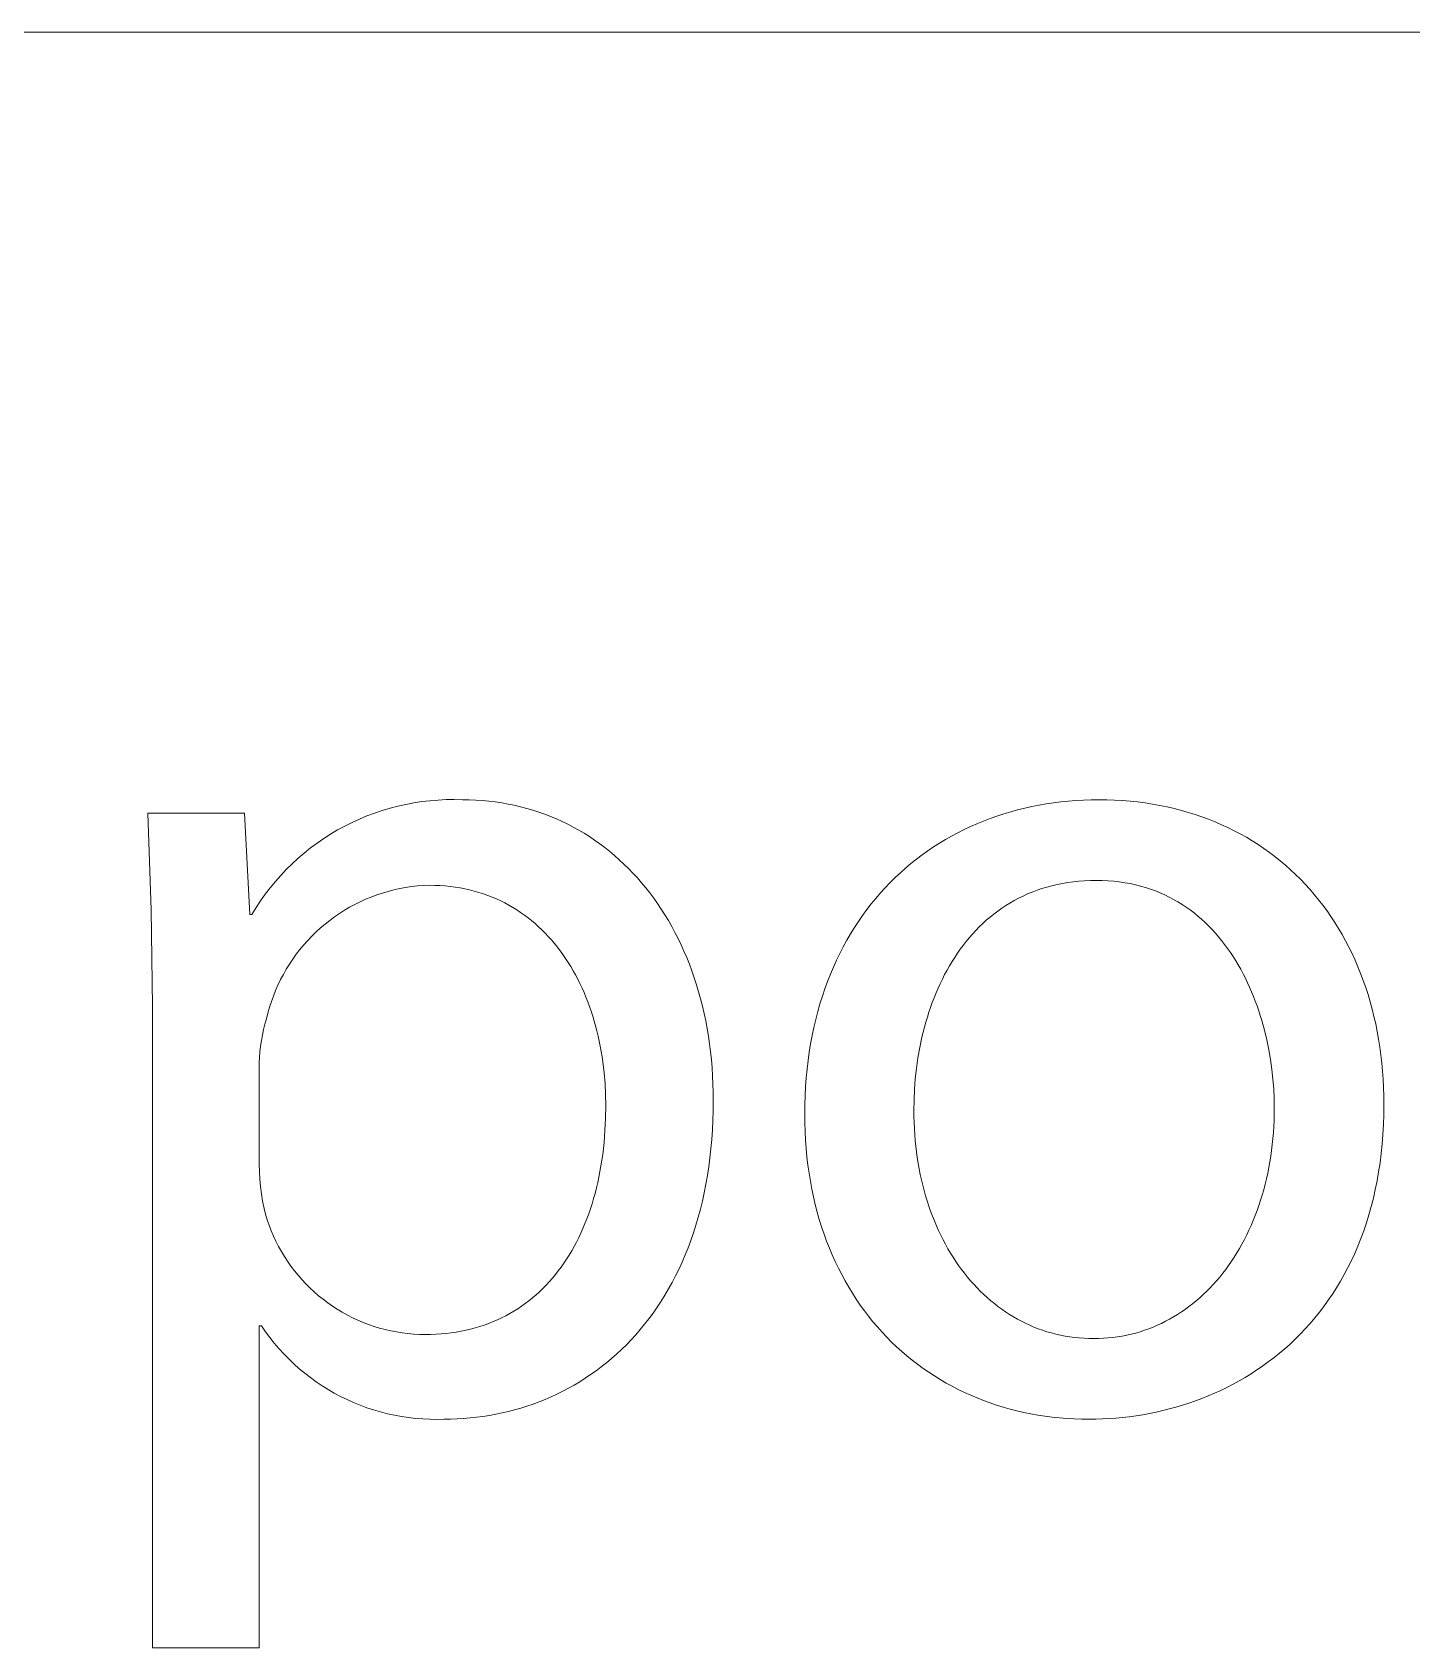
# Model space of a CAD drawing. Header units: millimetres. Extents: x -1893 to 2799, y -925 to 2353.
# Drawn here: x 2592.7 to 2645.6, y -462.1 to -400.1 of the extents above; entities that cross this region are included whole.
import ezdxf

# ---------------------------------------------------------------- set-up
doc = ezdxf.new("R2010")
doc.units = ezdxf.units.MM
doc.header["$MEASUREMENT"] = 0
doc.layers.add('Domyślny', color=7, linetype='Continuous', true_color=0x000000)

msp = doc.modelspace()

# ---------------------------------------------------------------- linework, layer by layer
at = {"layer": 'Domyślny', "color": 18, "lineweight": 15, "true_color": 0x000000}
for p, q in [((2794.126, -400.122), (1025.423, -400.122)), ((2605.505, -430.184), (2605.797, -430.074)), ((2605.797, -430.074), (2606.093, -429.975)), ((2606.093, -429.975), (2606.391, -429.886)), ((2606.391, -429.886), (2606.693, -429.807)), ((2606.693, -429.807), (2606.997, -429.739)), ((2606.997, -429.739), (2607.303, -429.681)), ((2607.303, -429.681), (2607.612, -429.634)), ((2607.612, -429.634), (2607.921, -429.598)), ((2607.921, -429.598), (2608.232, -429.573)), ((2608.232, -429.573), (2608.543, -429.559)), ((2608.543, -429.559), (2608.855, -429.555)), ((2608.855, -429.555), (2609.167, -429.562)), ((2609.167, -429.562), (2609.424, -429.566)), ((2609.424, -429.566), (2609.678, -429.576)), ((2609.678, -429.576), (2609.931, -429.593)), ((2609.931, -429.593), (2610.181, -429.616)), ((2610.181, -429.616), (2610.429, -429.646)), ((2610.429, -429.646), (2610.675, -429.683)), ((2610.675, -429.683), (2610.919, -429.726)), ((2610.919, -429.726), (2611.159, -429.775)), ((2611.159, -429.775), (2611.398, -429.831)), ((2611.398, -429.831), (2611.634, -429.893)), ((2611.634, -429.893), (2611.867, -429.962)), ((2611.867, -429.962), (2612.097, -430.036)), ((2612.097, -430.036), (2612.325, -430.117)), ((2629.935, -430.104), (2630.199, -430.025)), ((2630.199, -430.025), (2630.467, -429.952)), ((2630.467, -429.952), (2630.737, -429.885)), ((2630.737, -429.885), (2631.01, -429.825)), ((2631.01, -429.825), (2631.286, -429.77)), ((2631.286, -429.77), (2631.564, -429.722)), ((2631.564, -429.722), (2631.845, -429.68)), ((2631.845, -429.68), (2632.128, -429.645)), ((2632.128, -429.645), (2632.414, -429.616)), ((2632.414, -429.616), (2632.702, -429.593)), ((2632.702, -429.593), (2632.992, -429.577)), ((2632.992, -429.577), (2633.284, -429.567)), ((2633.284, -429.567), (2633.578, -429.564)), ((2633.578, -429.564), (2633.883, -429.567)), ((2633.883, -429.567), (2634.184, -429.578)), ((2634.184, -429.578), (2634.482, -429.595)), ((2634.482, -429.595), (2634.777, -429.619)), ((2634.777, -429.619), (2635.069, -429.649)), ((2635.069, -429.649), (2635.357, -429.687)), ((2635.357, -429.687), (2635.642, -429.731)), ((2635.642, -429.731), (2635.923, -429.781)), ((2635.923, -429.781), (2636.201, -429.838)), ((2636.201, -429.838), (2636.475, -429.901)), ((2636.475, -429.901), (2636.746, -429.971)), ((2636.746, -429.971), (2637.013, -430.047)), ((2637.013, -430.047), (2637.276, -430.129)), ((2597.227, -433.788), (2597.105, -430.078)), ((2597.105, -430.078), (2600.808, -430.078)), ((2600.808, -430.078), (2601.011, -433.968)), ((2604.382, -430.723), (2604.655, -430.574)), ((2604.655, -430.574), (2604.934, -430.434)), ((2604.934, -430.434), (2605.218, -430.304)), ((2605.218, -430.304), (2605.505, -430.184)), ((2612.325, -430.117), (2612.55, -430.204)), ((2612.55, -430.204), (2612.772, -430.297)), ((2612.772, -430.297), (2612.991, -430.395)), ((2612.991, -430.395), (2613.207, -430.5)), ((2613.207, -430.5), (2613.42, -430.611)), ((2613.42, -430.611), (2613.63, -430.727)), ((2628.413, -430.707), (2628.659, -430.592)), ((2628.659, -430.592), (2628.907, -430.482)), ((2628.907, -430.482), (2629.159, -430.379)), ((2629.159, -430.379), (2629.415, -430.281)), ((2629.415, -430.281), (2629.673, -430.19)), ((2629.673, -430.19), (2629.935, -430.104)), ((2637.276, -430.129), (2637.535, -430.217)), ((2637.535, -430.217), (2637.791, -430.312)), ((2637.791, -430.312), (2638.042, -430.412)), ((2638.042, -430.412), (2638.29, -430.519)), ((2638.29, -430.519), (2638.534, -430.631)), ((2638.534, -430.631), (2638.773, -430.75)), ((2603.344, -431.412), (2603.594, -431.227)), ((2603.594, -431.227), (2603.851, -431.05)), ((2603.851, -431.05), (2604.113, -430.882)), ((2604.113, -430.882), (2604.382, -430.723)), ((2613.63, -430.727), (2613.836, -430.849)), ((2613.836, -430.849), (2614.039, -430.977)), ((2614.039, -430.977), (2614.239, -431.111)), ((2614.239, -431.111), (2614.436, -431.25)), ((2614.436, -431.25), (2614.629, -431.395)), ((2627.242, -431.374), (2627.469, -431.229)), ((2627.469, -431.229), (2627.699, -431.09)), ((2627.699, -431.09), (2627.934, -430.956)), ((2627.934, -430.956), (2628.172, -430.829)), ((2628.172, -430.829), (2628.413, -430.707)), ((2638.773, -430.75), (2639.009, -430.874)), ((2639.009, -430.874), (2639.24, -431.004)), ((2639.24, -431.004), (2639.467, -431.14)), ((2639.467, -431.14), (2639.69, -431.281)), ((2639.69, -431.281), (2639.909, -431.429)), ((2602.634, -432.021), (2602.864, -431.81)), ((2602.864, -431.81), (2603.1, -431.607)), ((2603.1, -431.607), (2603.344, -431.412)), ((2614.629, -431.395), (2614.819, -431.545)), ((2614.819, -431.545), (2615.005, -431.701)), ((2615.005, -431.701), (2615.187, -431.862)), ((2615.187, -431.862), (2615.365, -432.028)), ((2626.375, -432.012), (2626.586, -431.844)), ((2626.586, -431.844), (2626.8, -431.682)), ((2626.8, -431.682), (2627.019, -431.525)), ((2627.019, -431.525), (2627.242, -431.374)), ((2639.909, -431.429), (2640.123, -431.581)), ((2640.123, -431.581), (2640.333, -431.739)), ((2640.333, -431.739), (2640.538, -431.903)), ((2640.538, -431.903), (2640.739, -432.072)), ((2601.992, -432.7), (2602.198, -432.466)), ((2602.198, -432.466), (2602.412, -432.24)), ((2602.412, -432.24), (2602.634, -432.021)), ((2615.365, -432.028), (2615.54, -432.2)), ((2615.54, -432.2), (2615.711, -432.377)), ((2615.711, -432.377), (2615.878, -432.559)), ((2625.577, -432.742), (2625.77, -432.551)), ((2625.77, -432.551), (2625.967, -432.366)), ((2625.967, -432.366), (2626.169, -432.186)), ((2626.169, -432.186), (2626.375, -432.012)), ((2640.739, -432.072), (2640.935, -432.246)), ((2640.935, -432.246), (2641.127, -432.426)), ((2641.127, -432.426), (2641.314, -432.61)), ((2601.604, -433.188), (2601.794, -432.941)), ((2601.794, -432.941), (2601.992, -432.7)), ((2606.1, -433.143), (2605.883, -433.216)), ((2606.32, -433.079), (2606.1, -433.143)), ((2606.541, -433.022), (2606.32, -433.079)), ((2606.765, -432.972), (2606.541, -433.022)), ((2606.99, -432.931), (2606.765, -432.972)), ((2607.217, -432.897), (2606.99, -432.931)), ((2607.444, -432.871), (2607.217, -432.897)), ((2607.673, -432.853), (2607.444, -432.871)), ((2607.901, -432.843), (2607.673, -432.853)), ((2608.104, -432.846), (2607.901, -432.843)), ((2608.304, -432.855), (2608.104, -432.846)), ((2608.501, -432.869), (2608.304, -432.855)), ((2608.696, -432.888), (2608.501, -432.869)), ((2608.887, -432.913), (2608.696, -432.888)), ((2609.075, -432.943), (2608.887, -432.913)), ((2609.261, -432.979), (2609.075, -432.943)), ((2609.444, -433.02), (2609.261, -432.979)), ((2609.623, -433.065), (2609.444, -433.02)), ((2609.8, -433.116), (2609.623, -433.065)), ((2609.974, -433.172), (2609.8, -433.116)), ((2610.144, -433.233), (2609.974, -433.172)), ((2615.878, -432.559), (2616.042, -432.746)), ((2616.042, -432.746), (2616.201, -432.938)), ((2616.201, -432.938), (2616.356, -433.135)), ((2616.356, -433.135), (2616.507, -433.337)), ((2625.026, -433.347), (2625.205, -433.14)), ((2625.205, -433.14), (2625.388, -432.938)), ((2625.388, -432.938), (2625.577, -432.742)), ((2631.028, -433.103), (2630.849, -433.177)), ((2631.211, -433.034), (2631.028, -433.103)), ((2631.398, -432.97), (2631.211, -433.034)), ((2631.589, -432.912), (2631.398, -432.97)), ((2631.784, -432.86), (2631.589, -432.912)), ((2631.983, -432.813), (2631.784, -432.86)), ((2632.185, -432.773), (2631.983, -432.813)), ((2632.392, -432.738), (2632.185, -432.773)), ((2632.603, -432.709), (2632.392, -432.738)), ((2632.817, -432.687), (2632.603, -432.709)), ((2633.036, -432.671), (2632.817, -432.687)), ((2633.258, -432.661), (2633.036, -432.671)), ((2633.485, -432.658), (2633.258, -432.661)), ((2633.712, -432.661), (2633.485, -432.658)), ((2633.934, -432.672), (2633.712, -432.661)), ((2634.153, -432.689), (2633.934, -432.672)), ((2634.367, -432.713), (2634.153, -432.689)), ((2634.577, -432.744), (2634.367, -432.713)), ((2634.783, -432.781), (2634.577, -432.744)), ((2634.985, -432.825), (2634.783, -432.781)), ((2635.182, -432.875), (2634.985, -432.825)), ((2635.375, -432.93), (2635.182, -432.875)), ((2635.564, -432.992), (2635.375, -432.93)), ((2635.75, -433.06), (2635.564, -432.992)), ((2635.931, -433.133), (2635.75, -433.06)), ((2636.108, -433.212), (2635.931, -433.133)), ((2641.314, -432.61), (2641.496, -432.8)), ((2641.496, -432.8), (2641.673, -432.995)), ((2641.673, -432.995), (2641.846, -433.195)), ((2597.277, -437.5), (2597.227, -433.788)), ((2601.089, -433.968), (2601.252, -433.702)), ((2601.252, -433.702), (2601.423, -433.442)), ((2601.423, -433.442), (2601.604, -433.188)), ((2604.841, -433.688), (2604.644, -433.804)), ((2605.043, -433.579), (2604.841, -433.688)), ((2605.248, -433.478), (2605.043, -433.579)), ((2605.456, -433.383), (2605.248, -433.478)), ((2605.668, -433.296), (2605.456, -433.383)), ((2605.883, -433.216), (2605.668, -433.296)), ((2610.312, -433.298), (2610.144, -433.233)), ((2610.477, -433.368), (2610.312, -433.298)), ((2610.639, -433.443), (2610.477, -433.368)), ((2610.797, -433.523), (2610.639, -433.443)), ((2610.953, -433.607), (2610.797, -433.523)), ((2611.106, -433.695), (2610.953, -433.607)), ((2611.255, -433.788), (2611.106, -433.695)), ((2611.402, -433.885), (2611.255, -433.788)), ((2616.507, -433.337), (2616.653, -433.544)), ((2616.653, -433.544), (2616.796, -433.756)), ((2616.796, -433.756), (2616.934, -433.973)), ((2624.519, -434.002), (2624.683, -433.778)), ((2624.683, -433.778), (2624.852, -433.56)), ((2624.852, -433.56), (2625.026, -433.347)), ((2629.854, -433.728), (2629.701, -433.836)), ((2630.01, -433.624), (2629.854, -433.728)), ((2630.17, -433.525), (2630.01, -433.624)), ((2630.334, -433.43), (2630.17, -433.525)), ((2630.502, -433.341), (2630.334, -433.43)), ((2630.674, -433.256), (2630.502, -433.341)), ((2630.849, -433.177), (2630.674, -433.256)), ((2636.281, -433.296), (2636.108, -433.212)), ((2636.45, -433.385), (2636.281, -433.296)), ((2636.615, -433.48), (2636.45, -433.385)), ((2636.776, -433.579), (2636.615, -433.48)), ((2636.933, -433.683), (2636.776, -433.579)), ((2637.086, -433.792), (2636.933, -433.683)), ((2637.235, -433.906), (2637.086, -433.792)), ((2641.846, -433.195), (2642.014, -433.4)), ((2642.014, -433.4), (2642.176, -433.61)), ((2642.176, -433.61), (2642.334, -433.825)), ((2601.011, -433.968), (2601.089, -433.968)), ((2603.897, -434.334), (2603.723, -434.482)), ((2604.077, -434.192), (2603.897, -434.334)), ((2604.261, -434.056), (2604.077, -434.192)), ((2604.45, -433.927), (2604.261, -434.056)), ((2604.644, -433.804), (2604.45, -433.927)), ((2611.546, -433.986), (2611.402, -433.885)), ((2611.686, -434.092), (2611.546, -433.986)), ((2611.823, -434.201), (2611.686, -434.092)), ((2611.958, -434.315), (2611.823, -434.201)), ((2612.089, -434.433), (2611.958, -434.315)), ((2616.934, -433.973), (2617.067, -434.194)), ((2617.067, -434.194), (2617.196, -434.421)), ((2624.207, -434.466), (2624.36, -434.231)), ((2624.36, -434.231), (2624.519, -434.002)), ((2629.128, -434.314), (2628.993, -434.443)), ((2629.265, -434.188), (2629.128, -434.314)), ((2629.407, -434.067), (2629.265, -434.188)), ((2629.552, -433.949), (2629.407, -434.067)), ((2629.701, -433.836), (2629.552, -433.949)), ((2637.381, -434.024), (2637.235, -433.906)), ((2637.522, -434.146), (2637.381, -434.024)), ((2637.66, -434.273), (2637.522, -434.146)), ((2637.794, -434.403), (2637.66, -434.273)), ((2637.924, -434.538), (2637.794, -434.403)), ((2642.334, -433.825), (2642.487, -434.044)), ((2642.487, -434.044), (2642.634, -434.269)), ((2642.634, -434.269), (2642.777, -434.498)), ((2603.232, -434.962), (2603.079, -435.133)), ((2603.39, -434.796), (2603.232, -434.962)), ((2603.554, -434.636), (2603.39, -434.796)), ((2603.723, -434.482), (2603.554, -434.636)), ((2612.217, -434.554), (2612.089, -434.433)), ((2612.342, -434.679), (2612.217, -434.554)), ((2612.463, -434.808), (2612.342, -434.679)), ((2612.582, -434.94), (2612.463, -434.808)), ((2612.697, -435.076), (2612.582, -434.94)), ((2617.196, -434.421), (2617.321, -434.651)), ((2617.321, -434.651), (2617.441, -434.887)), ((2617.441, -434.887), (2617.556, -435.126)), ((2623.778, -435.201), (2623.915, -434.951)), ((2623.915, -434.951), (2624.058, -434.705)), ((2624.058, -434.705), (2624.207, -434.466)), ((2628.494, -435), (2628.378, -435.148)), ((2628.613, -434.855), (2628.494, -435)), ((2628.736, -434.714), (2628.613, -434.855)), ((2628.863, -434.577), (2628.736, -434.714)), ((2628.993, -434.443), (2628.863, -434.577)), ((2638.051, -434.676), (2637.924, -434.538)), ((2638.173, -434.818), (2638.051, -434.676)), ((2638.293, -434.963), (2638.173, -434.818)), ((2638.408, -435.112), (2638.293, -434.963)), ((2642.777, -434.498), (2642.914, -434.731)), ((2642.914, -434.731), (2643.046, -434.97)), ((2643.046, -434.97), (2643.173, -435.212)), ((2602.793, -435.49), (2602.66, -435.676)), ((2602.933, -435.309), (2602.793, -435.49)), ((2603.079, -435.133), (2602.933, -435.309)), ((2612.81, -435.216), (2612.697, -435.076)), ((2612.919, -435.359), (2612.81, -435.216)), ((2613.025, -435.505), (2612.919, -435.359)), ((2613.127, -435.655), (2613.025, -435.505)), ((2617.556, -435.126), (2617.667, -435.371)), ((2617.667, -435.371), (2617.773, -435.619)), ((2617.773, -435.619), (2617.874, -435.872)), ((2623.519, -435.718), (2623.646, -435.457)), ((2623.646, -435.457), (2623.778, -435.201)), ((2628.051, -435.612), (2627.95, -435.773)), ((2628.157, -435.454), (2628.051, -435.612)), ((2628.265, -435.3), (2628.157, -435.454)), ((2628.378, -435.148), (2628.265, -435.3)), ((2638.52, -435.264), (2638.408, -435.112)), ((2638.628, -435.419), (2638.52, -435.264)), ((2638.732, -435.577), (2638.628, -435.419)), ((2638.833, -435.738), (2638.732, -435.577)), ((2643.173, -435.212), (2643.294, -435.459)), ((2643.294, -435.459), (2643.41, -435.711)), ((2602.299, -436.261), (2602.192, -436.463)), ((2602.412, -436.062), (2602.299, -436.261)), ((2602.532, -435.867), (2602.412, -436.062)), ((2602.66, -435.676), (2602.532, -435.867)), ((2613.227, -435.808), (2613.127, -435.655)), ((2613.323, -435.964), (2613.227, -435.808)), ((2613.416, -436.122), (2613.323, -435.964)), ((2613.506, -436.284), (2613.416, -436.122)), ((2617.874, -435.872), (2617.97, -436.13)), ((2617.97, -436.13), (2618.061, -436.391)), ((2623.175, -436.531), (2623.284, -436.255)), ((2623.284, -436.255), (2623.399, -435.984)), ((2623.399, -435.984), (2623.519, -435.718)), ((2627.666, -436.273), (2627.579, -436.445)), ((2627.757, -436.104), (2627.666, -436.273)), ((2627.852, -435.937), (2627.757, -436.104)), ((2627.95, -435.773), (2627.852, -435.937)), ((2638.931, -435.902), (2638.833, -435.738)), ((2639.024, -436.068), (2638.931, -435.902)), ((2639.115, -436.236), (2639.024, -436.068)), ((2639.202, -436.407), (2639.115, -436.236)), ((2643.41, -435.711), (2643.52, -435.967)), ((2643.52, -435.967), (2643.625, -436.227)), ((2643.625, -436.227), (2643.725, -436.492)), ((2602, -436.879), (2601.916, -437.092)), ((2602.093, -436.67), (2602, -436.879)), ((2602.192, -436.463), (2602.093, -436.67)), ((2613.592, -436.449), (2613.506, -436.284)), ((2613.675, -436.617), (2613.592, -436.449)), ((2613.755, -436.787), (2613.675, -436.617)), ((2613.832, -436.96), (2613.755, -436.787)), ((2618.061, -436.391), (2618.147, -436.657)), ((2618.147, -436.657), (2618.228, -436.927)), ((2622.975, -437.099), (2623.072, -436.813)), ((2623.072, -436.813), (2623.175, -436.531)), ((2627.414, -436.797), (2627.337, -436.976)), ((2627.495, -436.62), (2627.414, -436.797)), ((2627.579, -436.445), (2627.495, -436.62)), ((2639.285, -436.58), (2639.202, -436.407)), ((2639.365, -436.755), (2639.285, -436.58)), ((2639.441, -436.932), (2639.365, -436.755)), ((2643.725, -436.492), (2643.819, -436.76)), ((2643.819, -436.76), (2643.907, -437.033)), ((2597.277, -462.092), (2597.277, -437.5)), ((2601.838, -437.307), (2601.768, -437.525)), ((2601.916, -437.092), (2601.838, -437.307)), ((2613.905, -437.136), (2613.832, -436.96)), ((2613.976, -437.314), (2613.905, -437.136)), ((2614.042, -437.495), (2613.976, -437.314)), ((2614.106, -437.678), (2614.042, -437.495)), ((2618.228, -436.927), (2618.304, -437.201)), ((2618.304, -437.201), (2618.375, -437.479)), ((2618.375, -437.479), (2618.44, -437.761)), ((2622.799, -437.687), (2622.884, -437.391)), ((2622.884, -437.391), (2622.975, -437.099)), ((2627.193, -437.341), (2627.126, -437.527)), ((2627.263, -437.158), (2627.193, -437.341)), ((2627.337, -436.976), (2627.263, -437.158)), ((2639.515, -437.111), (2639.441, -436.932)), ((2639.584, -437.291), (2639.515, -437.111)), ((2639.651, -437.473), (2639.584, -437.291)), ((2639.714, -437.656), (2639.651, -437.473)), ((2643.907, -437.033), (2643.989, -437.31)), ((2643.989, -437.31), (2644.066, -437.591)), ((2601.652, -437.968), (2601.593, -438.174)), ((2601.706, -437.746), (2601.652, -437.968)), ((2601.768, -437.525), (2601.706, -437.746)), ((2614.166, -437.863), (2614.106, -437.678)), ((2614.223, -438.051), (2614.166, -437.863)), ((2614.276, -438.241), (2614.223, -438.051)), ((2618.44, -437.761), (2618.5, -438.047)), ((2618.5, -438.047), (2618.554, -438.336)), ((2622.649, -438.295), (2622.721, -437.989)), ((2622.721, -437.989), (2622.799, -437.687)), ((2626.946, -438.094), (2626.893, -438.287)), ((2627.003, -437.904), (2626.946, -438.094)), ((2627.063, -437.714), (2627.003, -437.904)), ((2627.126, -437.527), (2627.063, -437.714)), ((2639.774, -437.84), (2639.714, -437.656)), ((2639.83, -438.025), (2639.774, -437.84)), ((2639.933, -438.399), (2639.83, -438.025)), ((2644.066, -437.591), (2644.136, -437.875)), ((2644.136, -437.875), (2644.201, -438.164)), ((2601.495, -438.592), (2601.457, -438.803)), ((2601.541, -438.382), (2601.495, -438.592)), ((2601.593, -438.174), (2601.541, -438.382)), ((2614.326, -438.432), (2614.276, -438.241)), ((2614.373, -438.626), (2614.326, -438.432)), ((2614.416, -438.822), (2614.373, -438.626)), ((2618.554, -438.336), (2618.603, -438.63)), ((2618.603, -438.63), (2618.647, -438.927)), ((2622.524, -438.923), (2622.583, -438.607)), ((2622.583, -438.607), (2622.649, -438.295)), ((2626.796, -438.676), (2626.713, -439.069)), ((2626.843, -438.48), (2626.796, -438.676)), ((2626.893, -438.287), (2626.843, -438.48)), ((2640.024, -438.775), (2639.933, -438.399)), ((2644.201, -438.164), (2644.26, -438.456)), ((2644.26, -438.456), (2644.313, -438.753)), ((2601.4, -439.228), (2601.382, -439.442)), ((2601.425, -439.015), (2601.4, -439.228)), ((2601.457, -438.803), (2601.425, -439.015)), ((2614.456, -439.02), (2614.416, -438.822)), ((2614.492, -439.219), (2614.456, -439.02)), ((2614.525, -439.42), (2614.492, -439.219)), ((2618.647, -438.927), (2618.685, -439.228)), ((2618.685, -439.228), (2618.717, -439.533)), ((2622.426, -439.57), (2622.472, -439.244)), ((2622.472, -439.244), (2622.524, -438.923)), ((2626.713, -439.069), (2626.643, -439.467)), ((2640.101, -439.152), (2640.024, -438.775)), ((2640.167, -439.531), (2640.101, -439.152)), ((2644.313, -438.753), (2644.36, -439.052)), ((2644.36, -439.052), (2644.401, -439.356)), ((2644.401, -439.356), (2644.436, -439.663)), ((2601.382, -439.442), (2601.37, -439.656)), ((2601.37, -439.656), (2601.37, -443.546)), ((2614.555, -439.623), (2614.525, -439.42)), ((2614.604, -440.033), (2614.555, -439.623)), ((2618.717, -439.533), (2618.744, -439.841)), ((2618.744, -439.841), (2618.765, -440.153)), ((2622.355, -440.237), (2622.387, -439.901)), ((2622.387, -439.901), (2622.426, -439.57)), ((2626.586, -439.868), (2626.541, -440.271)), ((2626.643, -439.467), (2626.586, -439.868)), ((2640.22, -439.908), (2640.167, -439.531)), ((2640.26, -440.284), (2640.22, -439.908)), ((2644.436, -439.663), (2644.464, -439.974)), ((2644.464, -439.974), (2644.486, -440.288)), ((2614.639, -440.449), (2614.604, -440.033)), ((2614.66, -440.871), (2614.639, -440.449)), ((2618.765, -440.153), (2618.779, -440.468)), ((2618.779, -440.468), (2618.788, -440.787)), ((2622.312, -440.922), (2622.33, -440.577)), ((2622.33, -440.577), (2622.355, -440.237)), ((2626.541, -440.271), (2626.51, -440.676)), ((2640.289, -440.657), (2640.26, -440.284)), ((2644.486, -440.288), (2644.502, -440.606)), ((2644.502, -440.606), (2644.512, -440.927)), ((2614.667, -441.296), (2614.66, -440.871)), ((2618.788, -440.787), (2618.791, -441.109)), ((2618.791, -441.109), (2618.788, -441.489)), ((2622.301, -441.272), (2622.312, -440.922)), ((2626.491, -441.081), (2626.485, -441.485)), ((2626.51, -440.676), (2626.491, -441.081)), ((2640.307, -441.027), (2640.289, -440.657)), ((2640.312, -441.392), (2640.307, -441.027)), ((2644.512, -440.927), (2644.515, -441.251)), ((2614.637, -442.252), (2614.659, -441.779)), ((2614.659, -441.779), (2614.667, -441.296)), ((2618.788, -441.489), (2618.777, -441.863)), ((2622.298, -441.626), (2622.301, -441.272)), ((2622.301, -441.962), (2622.298, -441.626)), ((2626.485, -441.485), (2626.487, -441.718)), ((2626.487, -441.718), (2626.493, -441.949)), ((2640.304, -441.866), (2640.31, -441.63)), ((2640.31, -441.63), (2640.312, -441.392)), ((2644.511, -441.641), (2644.498, -442.025)), ((2644.515, -441.251), (2644.511, -441.641)), ((2614.6, -442.715), (2614.637, -442.252)), ((2618.759, -442.231), (2618.734, -442.593)), ((2618.777, -441.863), (2618.759, -442.231)), ((2622.311, -442.293), (2622.301, -441.962)), ((2622.329, -442.621), (2622.311, -442.293)), ((2626.493, -441.949), (2626.504, -442.178)), ((2626.504, -442.178), (2626.518, -442.405)), ((2626.518, -442.405), (2626.537, -442.63)), ((2640.259, -442.563), (2640.278, -442.333)), ((2640.278, -442.333), (2640.293, -442.101)), ((2640.293, -442.101), (2640.304, -441.866)), ((2644.478, -442.402), (2644.448, -442.772)), ((2644.498, -442.025), (2644.478, -442.402)), ((2614.549, -443.167), (2614.6, -442.715)), ((2618.703, -442.948), (2618.664, -443.298)), ((2618.734, -442.593), (2618.703, -442.948)), ((2622.353, -442.944), (2622.329, -442.621)), ((2622.383, -443.264), (2622.353, -442.944)), ((2626.537, -442.63), (2626.559, -442.853)), ((2626.559, -442.853), (2626.586, -443.074)), ((2626.586, -443.074), (2626.616, -443.292)), ((2640.177, -443.238), (2640.208, -443.016)), ((2640.208, -443.016), (2640.236, -442.79)), ((2640.236, -442.79), (2640.259, -442.563)), ((2644.448, -442.772), (2644.412, -443.135)), ((2601.37, -443.546), (2601.38, -443.832)), ((2614.445, -443.825), (2614.483, -443.609)), ((2614.483, -443.609), (2614.518, -443.389)), ((2614.518, -443.389), (2614.549, -443.167)), ((2618.619, -443.642), (2618.567, -443.98)), ((2618.664, -443.298), (2618.619, -443.642)), ((2622.42, -443.579), (2622.383, -443.264)), ((2622.464, -443.89), (2622.42, -443.579)), ((2626.616, -443.292), (2626.651, -443.509)), ((2626.651, -443.509), (2626.689, -443.723)), ((2640.059, -443.892), (2640.102, -443.677)), ((2640.102, -443.677), (2640.142, -443.459)), ((2640.142, -443.459), (2640.177, -443.238)), ((2644.367, -443.491), (2644.314, -443.841)), ((2644.412, -443.135), (2644.367, -443.491)), ((2601.38, -443.832), (2601.398, -444.117)), ((2601.398, -444.117), (2601.425, -444.402)), ((2614.309, -444.457), (2614.357, -444.249)), ((2614.357, -444.249), (2614.403, -444.039)), ((2614.403, -444.039), (2614.445, -443.825)), ((2618.509, -444.312), (2618.445, -444.637)), ((2618.567, -443.98), (2618.509, -444.312)), ((2622.514, -444.197), (2622.464, -443.89)), ((2622.571, -444.499), (2622.514, -444.197)), ((2626.689, -443.723), (2626.731, -443.934)), ((2626.731, -443.934), (2626.777, -444.144)), ((2626.777, -444.144), (2626.826, -444.35)), ((2639.907, -444.522), (2639.962, -444.315)), ((2639.962, -444.315), (2640.012, -444.105)), ((2640.012, -444.105), (2640.059, -443.892)), ((2644.254, -444.183), (2644.187, -444.519)), ((2644.314, -443.841), (2644.254, -444.183)), ((2601.425, -444.402), (2601.461, -444.686)), ((2601.461, -444.686), (2601.505, -444.968)), ((2614.141, -445.062), (2614.2, -444.863)), ((2614.2, -444.863), (2614.256, -444.662)), ((2614.256, -444.662), (2614.309, -444.457)), ((2618.445, -444.637), (2618.374, -444.957)), ((2622.634, -444.797), (2622.571, -444.499)), ((2622.703, -445.091), (2622.634, -444.797)), ((2626.826, -444.35), (2626.88, -444.555)), ((2626.88, -444.555), (2626.936, -444.756)), ((2626.936, -444.756), (2626.997, -444.955)), ((2639.721, -445.128), (2639.787, -444.929)), ((2639.787, -444.929), (2639.849, -444.727)), ((2639.849, -444.727), (2639.907, -444.522)), ((2644.112, -444.848), (2644.03, -445.171)), ((2644.187, -444.519), (2644.112, -444.848)), ((2601.505, -444.968), (2601.558, -445.249)), ((2601.558, -445.249), (2601.616, -445.464)), ((2601.616, -445.464), (2601.681, -445.677)), ((2613.942, -445.638), (2614.012, -445.449)), ((2614.012, -445.449), (2614.078, -445.257)), ((2614.078, -445.257), (2614.141, -445.062)), ((2618.298, -445.271), (2618.215, -445.578)), ((2618.374, -444.957), (2618.298, -445.271)), ((2622.778, -445.381), (2622.703, -445.091)), ((2622.859, -445.665), (2622.778, -445.381)), ((2626.997, -444.955), (2627.061, -445.151)), ((2627.061, -445.151), (2627.129, -445.345)), ((2627.129, -445.345), (2627.2, -445.535)), ((2627.2, -445.535), (2627.275, -445.723)), ((2639.503, -445.707), (2639.579, -445.517)), ((2639.579, -445.517), (2639.652, -445.324)), ((2639.652, -445.324), (2639.721, -445.128)), ((2643.941, -445.487), (2643.846, -445.796)), ((2644.03, -445.171), (2643.941, -445.487)), ((2601.681, -445.677), (2601.754, -445.887)), ((2601.754, -445.887), (2601.833, -446.094)), ((2601.833, -446.094), (2601.921, -446.299)), ((2613.63, -446.361), (2613.713, -446.185)), ((2613.713, -446.185), (2613.793, -446.006)), ((2613.793, -446.006), (2613.869, -445.824)), ((2613.869, -445.824), (2613.942, -445.638)), ((2618.032, -446.176), (2617.931, -446.465)), ((2618.126, -445.88), (2618.032, -446.176)), ((2618.215, -445.578), (2618.126, -445.88)), ((2622.946, -445.946), (2622.859, -445.665)), ((2623.039, -446.222), (2622.946, -445.946)), ((2627.275, -445.723), (2627.353, -445.908)), ((2627.353, -445.908), (2627.434, -446.09)), ((2627.434, -446.09), (2627.519, -446.268)), ((2639.254, -446.258), (2639.341, -446.077)), ((2639.341, -446.077), (2639.424, -445.893)), ((2639.424, -445.893), (2639.503, -445.707)), ((2643.743, -446.099), (2643.634, -446.395)), ((2643.846, -445.796), (2643.743, -446.099)), ((2601.921, -446.299), (2602.015, -446.501)), ((2602.015, -446.501), (2602.116, -446.699)), ((2602.116, -446.699), (2602.224, -446.893)), ((2613.361, -446.867), (2613.454, -446.702)), ((2613.454, -446.702), (2613.544, -446.533)), ((2613.544, -446.533), (2613.63, -446.361)), ((2617.826, -446.749), (2617.714, -447.026)), ((2617.931, -446.465), (2617.826, -446.749)), ((2623.138, -446.493), (2623.039, -446.222)), ((2623.243, -446.76), (2623.138, -446.493)), ((2623.353, -447.022), (2623.243, -446.76)), ((2627.519, -446.268), (2627.607, -446.444)), ((2627.607, -446.444), (2627.698, -446.616)), ((2627.698, -446.616), (2627.793, -446.786)), ((2627.793, -446.786), (2627.891, -446.951)), ((2638.876, -446.947), (2638.976, -446.779)), ((2638.976, -446.779), (2639.072, -446.609)), ((2639.072, -446.609), (2639.165, -446.435)), ((2639.165, -446.435), (2639.254, -446.258)), ((2643.519, -446.684), (2643.397, -446.967)), ((2643.634, -446.395), (2643.519, -446.684)), ((2602.224, -446.893), (2602.339, -447.084)), ((2602.339, -447.084), (2602.46, -447.27)), ((2602.46, -447.27), (2602.588, -447.452)), ((2612.956, -447.491), (2613.062, -447.341)), ((2613.062, -447.341), (2613.165, -447.186)), ((2613.165, -447.186), (2613.264, -447.028)), ((2613.264, -447.028), (2613.361, -446.867)), ((2617.598, -447.298), (2617.476, -447.563)), ((2617.714, -447.026), (2617.598, -447.298)), ((2623.469, -447.279), (2623.353, -447.022)), ((2623.59, -447.532), (2623.469, -447.279)), ((2627.891, -446.951), (2627.992, -447.114)), ((2627.992, -447.114), (2628.096, -447.273)), ((2628.096, -447.273), (2628.203, -447.429)), ((2638.448, -447.58), (2638.56, -447.427)), ((2638.56, -447.427), (2638.668, -447.27)), ((2638.668, -447.27), (2638.774, -447.11)), ((2638.774, -447.11), (2638.876, -446.947)), ((2643.27, -447.244), (2643.136, -447.513)), ((2643.397, -446.967), (2643.27, -447.244)), ((2602.588, -447.452), (2602.722, -447.63)), ((2602.722, -447.63), (2602.862, -447.803)), ((2602.862, -447.803), (2603.008, -447.97)), ((2603.008, -447.97), (2603.16, -448.133)), ((2612.499, -448.055), (2612.618, -447.92)), ((2612.618, -447.92), (2612.734, -447.781)), ((2612.734, -447.781), (2612.846, -447.638)), ((2612.846, -447.638), (2612.956, -447.491)), ((2617.348, -447.823), (2617.216, -448.077)), ((2617.476, -447.563), (2617.348, -447.823)), ((2623.717, -447.78), (2623.59, -447.532)), ((2623.849, -448.023), (2623.717, -447.78)), ((2623.987, -448.261), (2623.849, -448.023)), ((2628.203, -447.429), (2628.313, -447.581)), ((2628.313, -447.581), (2628.426, -447.729)), ((2628.426, -447.729), (2628.542, -447.874)), ((2628.542, -447.874), (2628.661, -448.015)), ((2628.661, -448.015), (2628.783, -448.152)), ((2637.973, -448.154), (2638.096, -448.016)), ((2638.096, -448.016), (2638.217, -447.875)), ((2638.217, -447.875), (2638.334, -447.729)), ((2638.334, -447.729), (2638.448, -447.58)), ((2642.851, -448.034), (2642.7, -448.284)), ((2642.996, -447.777), (2642.851, -448.034)), ((2643.136, -447.513), (2642.996, -447.777)), ((2603.16, -448.133), (2603.317, -448.29)), ((2603.317, -448.29), (2603.48, -448.442)), ((2603.48, -448.442), (2603.648, -448.588)), ((2603.648, -448.588), (2603.821, -448.727)), ((2611.858, -448.671), (2611.992, -448.556)), ((2611.992, -448.556), (2612.124, -448.437)), ((2612.124, -448.437), (2612.252, -448.313)), ((2612.252, -448.313), (2612.377, -448.186)), ((2612.377, -448.186), (2612.499, -448.055)), ((2616.937, -448.566), (2616.79, -448.801)), ((2617.079, -448.324), (2616.937, -448.566)), ((2617.216, -448.077), (2617.079, -448.324)), ((2624.129, -448.494), (2623.987, -448.261)), ((2624.277, -448.722), (2624.129, -448.494)), ((2628.783, -448.152), (2628.908, -448.286)), ((2628.908, -448.286), (2629.035, -448.416)), ((2629.035, -448.416), (2629.166, -448.541)), ((2629.166, -448.541), (2629.299, -448.663)), ((2629.299, -448.663), (2629.434, -448.781)), ((2637.318, -448.784), (2637.454, -448.666)), ((2637.454, -448.666), (2637.588, -448.544)), ((2637.588, -448.544), (2637.719, -448.418)), ((2637.719, -448.418), (2637.848, -448.288)), ((2637.848, -448.288), (2637.973, -448.154)), ((2642.544, -448.529), (2642.382, -448.766)), ((2642.7, -448.284), (2642.544, -448.529)), ((2603.821, -448.727), (2603.999, -448.861)), ((2603.999, -448.861), (2604.181, -448.989)), ((2604.181, -448.989), (2604.368, -449.11)), ((2604.368, -449.11), (2604.558, -449.224)), ((2604.558, -449.224), (2604.753, -449.332)), ((2610.831, -449.356), (2610.986, -449.271)), ((2610.986, -449.271), (2611.139, -449.182)), ((2611.139, -449.182), (2611.289, -449.088)), ((2611.289, -449.088), (2611.436, -448.99)), ((2611.436, -448.99), (2611.579, -448.888)), ((2611.579, -448.888), (2611.72, -448.781)), ((2611.72, -448.781), (2611.858, -448.671)), ((2616.482, -449.254), (2616.322, -449.472)), ((2616.638, -449.031), (2616.482, -449.254)), ((2616.79, -448.801), (2616.638, -449.031)), ((2624.43, -448.946), (2624.277, -448.722)), ((2624.587, -449.164), (2624.43, -448.946)), ((2624.75, -449.377), (2624.587, -449.164)), ((2629.434, -448.781), (2629.573, -448.894)), ((2629.573, -448.894), (2629.713, -449.004)), ((2629.713, -449.004), (2629.857, -449.109)), ((2629.857, -449.109), (2630.003, -449.209)), ((2630.003, -449.209), (2630.151, -449.306)), ((2636.599, -449.309), (2636.748, -449.213)), ((2636.748, -449.213), (2636.894, -449.112)), ((2636.894, -449.112), (2637.038, -449.007)), ((2637.038, -449.007), (2637.179, -448.898)), ((2637.179, -448.898), (2637.318, -448.784)), ((2642.044, -449.223), (2641.867, -449.442)), ((2642.215, -448.998), (2642.044, -449.223)), ((2642.382, -448.766), (2642.215, -448.998)), ((2601.464, -449.749), (2601.37, -449.749)), ((2601.37, -449.749), (2601.37, -462.092)), ((2601.619, -449.975), (2601.464, -449.749)), ((2604.753, -449.332), (2604.951, -449.433)), ((2604.951, -449.433), (2605.153, -449.527)), ((2605.153, -449.527), (2605.358, -449.614)), ((2605.358, -449.614), (2605.565, -449.693)), ((2605.565, -449.693), (2605.776, -449.766)), ((2605.776, -449.766), (2605.988, -449.831)), ((2605.988, -449.831), (2606.203, -449.888)), ((2606.203, -449.888), (2606.42, -449.938)), ((2609.299, -449.913), (2609.48, -449.87)), ((2609.48, -449.87), (2609.659, -449.822)), ((2609.659, -449.822), (2609.835, -449.77)), ((2609.835, -449.77), (2610.008, -449.713)), ((2610.008, -449.713), (2610.179, -449.651)), ((2610.179, -449.651), (2610.346, -449.584)), ((2610.346, -449.584), (2610.511, -449.513)), ((2610.511, -449.513), (2610.672, -449.437)), ((2610.672, -449.437), (2610.831, -449.356)), ((2615.988, -449.889), (2615.815, -450.089)), ((2616.157, -449.683), (2615.988, -449.889)), ((2616.322, -449.472), (2616.157, -449.683)), ((2624.917, -449.585), (2624.75, -449.377)), ((2625.09, -449.788), (2624.917, -449.585)), ((2625.266, -449.986), (2625.09, -449.788)), ((2630.151, -449.306), (2630.302, -449.398)), ((2630.302, -449.398), (2630.455, -449.486)), ((2630.455, -449.486), (2630.611, -449.569)), ((2630.611, -449.569), (2630.769, -449.647)), ((2630.769, -449.647), (2630.929, -449.721)), ((2630.929, -449.721), (2631.092, -449.79)), ((2631.092, -449.79), (2631.257, -449.855)), ((2631.257, -449.855), (2631.423, -449.914)), ((2635.332, -449.916), (2635.497, -449.857)), ((2635.497, -449.857), (2635.661, -449.792)), ((2635.661, -449.792), (2635.823, -449.724)), ((2635.823, -449.724), (2635.982, -449.65)), ((2635.982, -449.65), (2636.14, -449.572)), ((2636.14, -449.572), (2636.295, -449.489)), ((2636.295, -449.489), (2636.448, -449.401)), ((2636.448, -449.401), (2636.599, -449.309)), ((2641.5, -449.86), (2641.309, -450.06)), ((2641.686, -449.654), (2641.5, -449.86)), ((2641.867, -449.442), (2641.686, -449.654)), ((2601.782, -450.195), (2601.619, -449.975)), ((2601.952, -450.409), (2601.782, -450.195)), ((2602.13, -450.618), (2601.952, -450.409)), ((2606.42, -449.938), (2606.638, -449.98)), ((2606.638, -449.98), (2606.858, -450.015)), ((2606.858, -450.015), (2607.079, -450.042)), ((2607.079, -450.042), (2607.3, -450.062)), ((2607.3, -450.062), (2607.523, -450.073)), ((2607.523, -450.073), (2607.745, -450.077)), ((2607.745, -450.077), (2607.949, -450.074)), ((2607.949, -450.074), (2608.15, -450.067)), ((2608.15, -450.067), (2608.348, -450.054)), ((2608.348, -450.054), (2608.544, -450.036)), ((2608.544, -450.036), (2608.737, -450.013)), ((2608.737, -450.013), (2608.927, -449.984)), ((2608.927, -449.984), (2609.114, -449.951)), ((2609.114, -449.951), (2609.299, -449.913)), ((2615.456, -450.47), (2615.271, -450.651)), ((2615.637, -450.282), (2615.456, -450.47)), ((2615.815, -450.089), (2615.637, -450.282)), ((2625.448, -450.178), (2625.266, -449.986)), ((2625.634, -450.365), (2625.448, -450.178)), ((2625.824, -450.547), (2625.634, -450.365)), ((2631.423, -449.914), (2631.592, -449.969)), ((2631.592, -449.969), (2631.764, -450.019)), ((2631.764, -450.019), (2631.937, -450.063)), ((2631.937, -450.063), (2632.112, -450.103)), ((2632.112, -450.103), (2632.289, -450.138)), ((2632.289, -450.138), (2632.468, -450.167)), ((2632.468, -450.167), (2632.649, -450.191)), ((2632.649, -450.191), (2632.832, -450.21)), ((2632.832, -450.21), (2633.016, -450.224)), ((2633.016, -450.224), (2633.203, -450.232)), ((2633.203, -450.232), (2633.391, -450.235)), ((2633.391, -450.235), (2633.575, -450.232)), ((2633.575, -450.232), (2633.758, -450.224)), ((2633.758, -450.224), (2633.94, -450.211)), ((2633.94, -450.211), (2634.12, -450.192)), ((2634.12, -450.192), (2634.298, -450.168)), ((2634.298, -450.168), (2634.475, -450.138)), ((2634.475, -450.138), (2634.65, -450.104)), ((2634.65, -450.104), (2634.823, -450.064)), ((2634.823, -450.064), (2634.995, -450.02)), ((2634.995, -450.02), (2635.164, -449.97)), ((2635.164, -449.97), (2635.332, -449.916)), ((2640.916, -450.442), (2640.713, -450.623)), ((2641.115, -450.254), (2640.916, -450.442)), ((2641.309, -450.06), (2641.115, -450.254)), ((2602.315, -450.82), (2602.13, -450.618)), ((2602.506, -451.016), (2602.315, -450.82)), ((2602.704, -451.205), (2602.506, -451.016)), ((2614.89, -450.997), (2614.694, -451.16)), ((2615.082, -450.827), (2614.89, -450.997)), ((2615.271, -450.651), (2615.082, -450.827)), ((2626.019, -450.724), (2625.824, -450.547)), ((2626.218, -450.895), (2626.019, -450.724)), ((2626.421, -451.061), (2626.218, -450.895)), ((2626.628, -451.221), (2626.421, -451.061)), ((2640.082, -451.131), (2639.864, -451.288)), ((2640.296, -450.968), (2640.082, -451.131)), ((2640.506, -450.799), (2640.296, -450.968)), ((2640.713, -450.623), (2640.506, -450.799)), ((2602.908, -451.388), (2602.704, -451.205)), ((2603.118, -451.563), (2602.908, -451.388)), ((2603.335, -451.731), (2603.118, -451.563)), ((2603.557, -451.892), (2603.335, -451.731)), ((2613.878, -451.755), (2613.666, -451.889)), ((2614.087, -451.616), (2613.878, -451.755)), ((2614.292, -451.47), (2614.087, -451.616)), ((2614.495, -451.318), (2614.292, -451.47)), ((2614.694, -451.16), (2614.495, -451.318)), ((2626.839, -451.376), (2626.628, -451.221)), ((2627.054, -451.525), (2626.839, -451.376)), ((2627.273, -451.668), (2627.054, -451.525)), ((2627.496, -451.806), (2627.273, -451.668)), ((2639.192, -451.723), (2638.963, -451.857)), ((2639.419, -451.584), (2639.192, -451.723)), ((2639.643, -451.439), (2639.419, -451.584)), ((2639.864, -451.288), (2639.643, -451.439)), ((2603.784, -452.044), (2603.557, -451.892)), ((2604.016, -452.189), (2603.784, -452.044)), ((2604.253, -452.326), (2604.016, -452.189)), ((2604.495, -452.455), (2604.253, -452.326)), ((2612.791, -452.365), (2612.566, -452.469)), ((2613.014, -452.255), (2612.791, -452.365)), ((2613.234, -452.139), (2613.014, -452.255)), ((2613.451, -452.017), (2613.234, -452.139)), ((2613.666, -451.889), (2613.451, -452.017)), ((2627.723, -451.939), (2627.496, -451.806)), ((2627.953, -452.065), (2627.723, -451.939)), ((2628.187, -452.186), (2627.953, -452.065)), ((2628.424, -452.301), (2628.187, -452.186)), ((2628.665, -452.41), (2628.424, -452.301)), ((2638.017, -452.33), (2637.775, -452.434)), ((2638.257, -452.22), (2638.017, -452.33)), ((2638.495, -452.105), (2638.257, -452.22)), ((2638.73, -451.984), (2638.495, -452.105)), ((2638.963, -451.857), (2638.73, -451.984)), ((2604.741, -452.576), (2604.495, -452.455)), ((2604.991, -452.688), (2604.741, -452.576)), ((2605.245, -452.791), (2604.991, -452.688)), ((2605.501, -452.886), (2605.245, -452.791)), ((2605.762, -452.972), (2605.501, -452.886)), ((2606.024, -453.048), (2605.762, -452.972)), ((2611.169, -452.968), (2610.93, -453.03)), ((2611.407, -452.9), (2611.169, -452.968)), ((2611.643, -452.825), (2611.407, -452.9)), ((2611.877, -452.745), (2611.643, -452.825)), ((2612.109, -452.659), (2611.877, -452.745)), ((2612.338, -452.567), (2612.109, -452.659)), ((2612.566, -452.469), (2612.338, -452.567)), ((2628.909, -452.513), (2628.665, -452.41)), ((2629.156, -452.61), (2628.909, -452.513)), ((2629.407, -452.701), (2629.156, -452.61)), ((2629.66, -452.787), (2629.407, -452.701)), ((2629.917, -452.866), (2629.66, -452.787)), ((2630.176, -452.939), (2629.917, -452.866)), ((2630.439, -453.006), (2630.176, -452.939)), ((2636.03, -452.998), (2635.776, -453.056)), ((2636.284, -452.934), (2636.03, -452.998)), ((2636.536, -452.865), (2636.284, -452.934)), ((2636.787, -452.79), (2636.536, -452.865)), ((2637.037, -452.71), (2636.787, -452.79)), ((2637.284, -452.623), (2637.037, -452.71)), ((2637.531, -452.531), (2637.284, -452.623)), ((2637.775, -452.434), (2637.531, -452.531)), ((2606.29, -453.116), (2606.024, -453.048)), ((2606.557, -453.175), (2606.29, -453.116)), ((2606.827, -453.225), (2606.557, -453.175)), ((2607.097, -453.265), (2606.827, -453.225)), ((2607.37, -453.296), (2607.097, -453.265)), ((2607.643, -453.318), (2607.37, -453.296)), ((2607.916, -453.33), (2607.643, -453.318)), ((2608.19, -453.333), (2607.916, -453.33)), ((2608.464, -453.327), (2608.19, -453.333)), ((2608.715, -453.324), (2608.464, -453.327)), ((2608.965, -453.315), (2608.715, -453.324)), ((2609.214, -453.3), (2608.965, -453.315)), ((2609.463, -453.28), (2609.214, -453.3)), ((2609.71, -453.253), (2609.463, -453.28)), ((2609.957, -453.22), (2609.71, -453.253)), ((2610.202, -453.182), (2609.957, -453.22)), ((2610.446, -453.137), (2610.202, -453.182)), ((2610.689, -453.087), (2610.446, -453.137)), ((2610.93, -453.03), (2610.689, -453.087)), ((2630.704, -453.067), (2630.439, -453.006)), ((2630.972, -453.121), (2630.704, -453.067)), ((2631.242, -453.169), (2630.972, -453.121)), ((2631.515, -453.211), (2631.242, -453.169)), ((2631.791, -453.247), (2631.515, -453.211)), ((2632.069, -453.276), (2631.791, -453.247)), ((2632.349, -453.299), (2632.069, -453.276)), ((2632.632, -453.315), (2632.349, -453.299)), ((2632.916, -453.325), (2632.632, -453.315)), ((2633.203, -453.329), (2632.916, -453.325)), ((2633.461, -453.326), (2633.203, -453.329)), ((2633.718, -453.318), (2633.461, -453.326)), ((2633.976, -453.304), (2633.718, -453.318)), ((2634.234, -453.285), (2633.976, -453.304)), ((2634.492, -453.261), (2634.234, -453.285)), ((2634.75, -453.231), (2634.492, -453.261)), ((2635.007, -453.195), (2634.75, -453.231)), ((2635.264, -453.154), (2635.007, -453.195)), ((2635.52, -453.108), (2635.264, -453.154)), ((2635.776, -453.056), (2635.52, -453.108)), ((2601.37, -462.092), (2597.277, -462.092))]:
    msp.add_line(p, q, dxfattribs=at)

doc.saveas('drawing.dxf')
